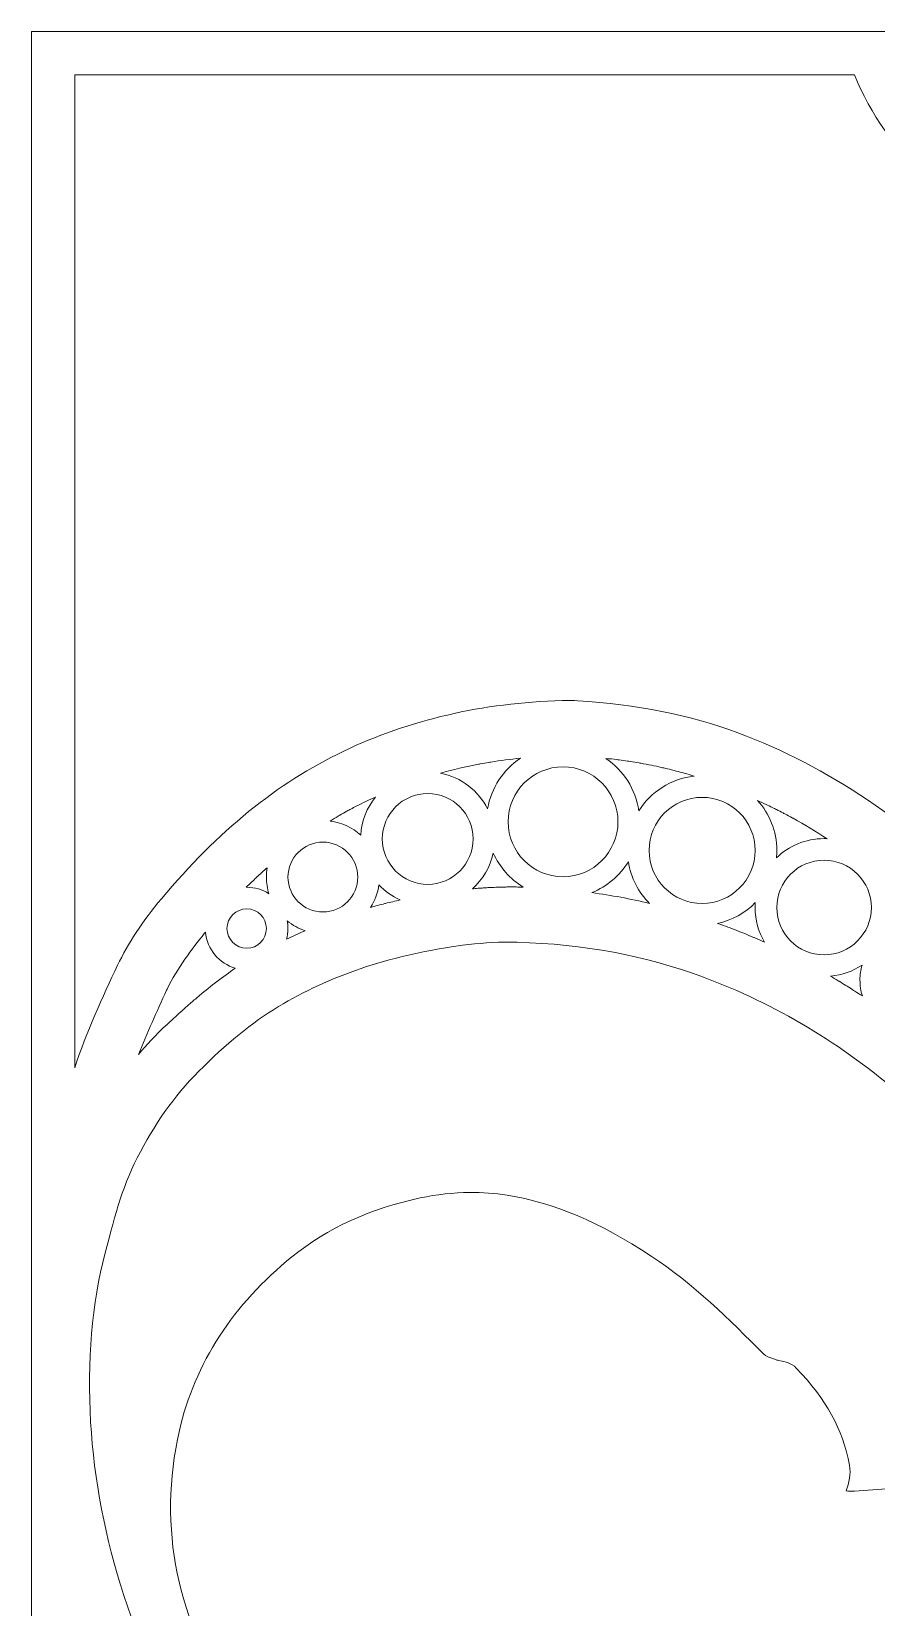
# Model space of a CAD drawing. Header units: millimetres. Extents: x 31 to 886, y -1164 to 562.
# Drawn here: x 501 to 657.4, y -311.6 to -19.9 of the extents above; entities that cross this region are included whole.
import ezdxf

# ---------------------------------------------------------------- set-up
doc = ezdxf.new("R2010")
doc.units = ezdxf.units.MM
doc.header["$MEASUREMENT"] = 0
doc.layers.add('Layer 3', color=7, linetype='Continuous')

msp = doc.modelspace()

# ---------------------------------------------------------------- linework, layer by layer
at = {"layer": 'Layer 3', "lineweight": 0}
msp.add_lwpolyline([(501, -19.87), (501, -581.1), (886.3, -581.1), (886.3, -19.87), (501, -19.87)], dxfattribs=at)
for points, knots in [([(509, -27.87), (509, -27.87), (653.34, -27.87), (653.34, -27.87), (659.46, -42.62), (671.61, -53.88), (686.76, -58.89), (685.58, -74.8), (691.34, -90.34), (702.63, -101.64), (712.98, -111.99), (726.7, -117.69), (741.24, -117.69), (741.24, -117.69), (741.24, -117.69), (741.24, -117.69), (742.61, -117.69), (744, -117.64), (745.38, -117.54), (749.54, -130.11), (757.91, -140.55), (769.19, -147.3), (760.58, -148.12), (752.2, -150.02), (743.68, -153.09), (734.25, -156.48), (724.95, -161.65), (716.04, -168.47), (707.96, -174.65), (694.55, -189.61), (689.78, -194.95), (689.39, -194.47), (688.94, -193.93), (688.49, -193.39), (685.31, -189.53), (680.5, -183.7), (677.57, -180.63), (663.85, -166.29), (648.45, -155.87), (631.79, -149.69), (622.95, -146.4), (612.97, -144.41), (602.12, -143.76), (601.3, -143.71), (600.57, -143.68), (599.9, -143.69), (599.67, -143.69), (599.46, -143.69), (599.25, -143.7), (584.49, -144.12), (570.85, -147.29), (558.71, -153.11), (546.48, -158.97), (535.47, -167.9), (525.05, -180.39), (521.56, -184.58), (518.84, -188.71), (516.95, -192.67), (514.18, -198.52), (511.13, -205.13), (509, -211.68), (509, -211.68), (509, -27.87), (509, -27.87)], [0, 0, 0, 0, 1, 1, 1, 2, 2, 2, 3, 3, 3, 4, 4, 4, 5, 5, 5, 6, 6, 6, 7, 7, 7, 8, 8, 8, 9, 9, 9, 10, 10, 10, 11, 11, 11, 12, 12, 12, 13, 13, 13, 14, 14, 14, 15, 15, 15, 16, 16, 16, 17, 17, 17, 18, 18, 18, 19, 19, 19, 20, 20, 20, 21, 21, 21, 21]), ([(585.43, -163.75), (583.73, -160.39), (580.54, -157.89), (576.74, -157.15), (579.05, -156.5), (581.39, -155.95), (583.78, -155.49), (583.89, -155.47), (583.99, -155.45), (584.09, -155.44), (584.62, -155.34), (585.15, -155.24), (585.68, -155.16), (585.81, -155.14), (585.93, -155.12), (586.06, -155.1), (587.84, -154.81), (589.65, -154.57), (591.5, -154.38), (591.5, -154.38), (591.5, -154.38), (591.5, -154.38), (588.35, -156.51), (586.1, -159.86), (585.43, -163.75)], [0, 0, 0, 0, 1, 1, 1, 2, 2, 2, 3, 3, 3, 4, 4, 4, 5, 5, 5, 6, 6, 6, 7, 7, 7, 8, 8, 8, 8]), ([(613.42, -164.14), (612.85, -160.1), (610.56, -156.6), (607.32, -154.41), (607.32, -154.41), (607.32, -154.41), (607.33, -154.41), (608.01, -154.48), (608.68, -154.56), (609.34, -154.64), (609.49, -154.66), (609.63, -154.68), (609.78, -154.7), (610.31, -154.77), (610.84, -154.84), (611.36, -154.92), (611.52, -154.94), (611.68, -154.97), (611.84, -154.99), (612.39, -155.07), (612.94, -155.16), (613.48, -155.26), (613.58, -155.28), (613.68, -155.29), (613.78, -155.31), (614.44, -155.43), (615.1, -155.55), (615.75, -155.68), (615.75, -155.68), (615.75, -155.68), (615.75, -155.68), (616.38, -155.81), (616.99, -155.94), (617.61, -156.08), (617.76, -156.11), (617.91, -156.15), (618.06, -156.18), (618.53, -156.29), (619.01, -156.4), (619.48, -156.52), (619.65, -156.57), (619.82, -156.61), (619.99, -156.65), (620.48, -156.78), (620.97, -156.91), (621.46, -157.04), (621.58, -157.08), (621.7, -157.11), (621.83, -157.15), (622.45, -157.32), (623.08, -157.5), (623.7, -157.7), (619.37, -158.15), (615.62, -160.62), (613.42, -164.14)], [0, 0, 0, 0, 1, 1, 1, 2, 2, 2, 3, 3, 3, 4, 4, 4, 5, 5, 5, 6, 6, 6, 7, 7, 7, 8, 8, 8, 9, 9, 9, 10, 10, 10, 11, 11, 11, 12, 12, 12, 13, 13, 13, 14, 14, 14, 15, 15, 15, 16, 16, 16, 17, 17, 17, 18, 18, 18, 18]), ([(609.57, -166.15), (609.57, -171.76), (605.01, -176.32), (599.4, -176.32), (593.79, -176.32), (589.23, -171.76), (589.23, -166.15), (589.23, -160.54), (593.79, -155.98), (599.4, -155.98), (605.01, -155.98), (609.57, -160.54), (609.57, -166.15)], [0, 0, 0, 0, 1, 1, 1, 2, 2, 2, 3, 3, 3, 4, 4, 4, 4]), ([(561.96, -168.62), (560.42, -167.22), (558.45, -166.27), (556.27, -166), (556.27, -166), (556.27, -166), (556.27, -166), (556.77, -165.69), (557.27, -165.4), (557.77, -165.1), (557.88, -165.04), (557.99, -164.98), (558.09, -164.92), (558.53, -164.67), (558.96, -164.42), (559.39, -164.19), (559.64, -164.05), (559.89, -163.92), (560.13, -163.79), (560.46, -163.61), (560.78, -163.44), (561.11, -163.27), (561.71, -162.96), (562.31, -162.66), (562.92, -162.37), (563.51, -162.1), (564.09, -161.83), (564.68, -161.57), (563.11, -163.52), (562.11, -165.96), (561.96, -168.62)], [0, 0, 0, 0, 1, 1, 1, 2, 2, 2, 3, 3, 3, 4, 4, 4, 5, 5, 5, 6, 6, 6, 7, 7, 7, 8, 8, 8, 9, 9, 9, 10, 10, 10, 10]), ([(582.76, -169.32), (582.76, -173.96), (578.99, -177.73), (574.35, -177.73), (569.71, -177.73), (565.94, -173.96), (565.94, -169.32), (565.94, -164.69), (569.71, -160.91), (574.35, -160.91), (578.99, -160.91), (582.76, -164.69), (582.76, -169.32)], [0, 0, 0, 0, 1, 1, 1, 2, 2, 2, 3, 3, 3, 4, 4, 4, 4]), ([(625.15, -181.26), (619.74, -181.26), (615.33, -176.85), (615.33, -171.44), (615.33, -166.02), (619.74, -161.62), (625.15, -161.62), (630.56, -161.62), (634.97, -166.02), (634.97, -171.44), (634.97, -176.85), (630.56, -181.26), (625.15, -181.26)], [0, 0, 0, 0, 1, 1, 1, 2, 2, 2, 3, 3, 3, 4, 4, 4, 4]), ([(647.73, -169.26), (644.3, -169.26), (641.19, -170.62), (638.9, -172.82), (638.94, -172.37), (638.97, -171.91), (638.97, -171.44), (638.97, -167.88), (637.61, -164.63), (635.39, -162.18), (635.93, -162.42), (636.46, -162.67), (637, -162.93), (637.08, -162.97), (637.16, -163.01), (637.24, -163.05), (637.68, -163.26), (638.12, -163.48), (638.55, -163.7), (638.67, -163.76), (638.79, -163.82), (638.91, -163.88), (639.33, -164.09), (639.74, -164.3), (640.14, -164.51), (640.25, -164.57), (640.36, -164.63), (640.47, -164.69), (640.92, -164.92), (641.37, -165.17), (641.82, -165.41), (641.88, -165.44), (641.93, -165.47), (641.99, -165.5), (644.12, -166.68), (646.22, -167.94), (648.29, -169.28), (648.11, -169.27), (647.92, -169.26), (647.73, -169.26)], [0, 0, 0, 0, 1, 1, 1, 2, 2, 2, 3, 3, 3, 4, 4, 4, 5, 5, 5, 6, 6, 6, 7, 7, 7, 8, 8, 8, 9, 9, 9, 10, 10, 10, 11, 11, 11, 12, 12, 12, 13, 13, 13, 13]), ([(561.41, -176.38), (561.41, -179.94), (558.51, -182.84), (554.95, -182.84), (551.38, -182.84), (548.48, -179.94), (548.48, -176.38), (548.48, -172.81), (551.38, -169.91), (554.95, -169.91), (558.51, -169.91), (561.41, -172.81), (561.41, -176.38)], [0, 0, 0, 0, 1, 1, 1, 2, 2, 2, 3, 3, 3, 4, 4, 4, 4]), ([(592.03, -178.24), (591.69, -178.24), (591.36, -178.22), (591.03, -178.22), (591.03, -178.22), (591.03, -178.22), (591.03, -178.22), (590.62, -178.21), (590.22, -178.21), (589.82, -178.21), (589.7, -178.21), (589.58, -178.21), (589.45, -178.21), (589.16, -178.21), (588.86, -178.22), (588.56, -178.22), (588.44, -178.22), (588.31, -178.23), (588.19, -178.23), (587.8, -178.24), (587.42, -178.25), (587.04, -178.26), (587.01, -178.26), (586.98, -178.27), (586.95, -178.27), (586.54, -178.28), (586.12, -178.3), (585.71, -178.32), (585.57, -178.33), (585.43, -178.34), (585.29, -178.35), (585, -178.37), (584.7, -178.39), (584.4, -178.41), (584.25, -178.42), (584.11, -178.43), (583.96, -178.44), (583.58, -178.46), (583.2, -178.5), (582.82, -178.53), (582.76, -178.53), (582.7, -178.54), (582.64, -178.54), (582.64, -178.54), (582.64, -178.54), (582.64, -178.54), (584.54, -176.83), (585.91, -174.54), (586.47, -171.95), (587.65, -174.56), (589.6, -176.76), (592.03, -178.24)], [0, 0, 0, 0, 1, 1, 1, 2, 2, 2, 3, 3, 3, 4, 4, 4, 5, 5, 5, 6, 6, 6, 7, 7, 7, 8, 8, 8, 9, 9, 9, 10, 10, 10, 11, 11, 11, 12, 12, 12, 13, 13, 13, 14, 14, 14, 15, 15, 15, 16, 16, 16, 17, 17, 17, 17]), ([(544.94, -179.46), (543.76, -178.7), (542.35, -178.26), (540.84, -178.26), (540.81, -178.26), (540.79, -178.26), (540.76, -178.26), (540.77, -178.26), (540.77, -178.26), (540.77, -178.26), (541.4, -177.64), (542.03, -177.03), (542.67, -176.43), (542.68, -176.43), (542.68, -176.42), (542.68, -176.42), (543.33, -175.82), (543.97, -175.23), (544.62, -174.66), (544.62, -174.66), (544.62, -174.66), (544.62, -174.66), (544.53, -175.22), (544.48, -175.79), (544.48, -176.38), (544.48, -177.45), (544.64, -178.49), (544.94, -179.46)], [0, 0, 0, 0, 1, 1, 1, 2, 2, 2, 3, 3, 3, 4, 4, 4, 5, 5, 5, 6, 6, 6, 7, 7, 7, 8, 8, 8, 9, 9, 9, 9]), ([(615.43, -181.25), (615.43, -181.25), (615.43, -181.25), (615.43, -181.25), (611.88, -180.41), (608.33, -179.75), (604.76, -179.26), (607.56, -178.11), (609.92, -176.09), (611.49, -173.53), (611.95, -176.53), (613.37, -179.21), (615.43, -181.25)], [0, 0, 0, 0, 1, 1, 1, 2, 2, 2, 3, 3, 3, 4, 4, 4, 4]), ([(647.73, -190.78), (642.9, -190.78), (638.97, -186.85), (638.97, -182.02), (638.97, -177.19), (642.9, -173.26), (647.73, -173.26), (652.56, -173.26), (656.49, -177.19), (656.49, -182.02), (656.49, -186.85), (652.56, -190.78), (647.73, -190.78)], [0, 0, 0, 0, 1, 1, 1, 2, 2, 2, 3, 3, 3, 4, 4, 4, 4]), ([(569.23, -180.62), (569.23, -180.62), (569.23, -180.62), (569.23, -180.62), (568.32, -180.82), (567.42, -181.04), (566.52, -181.26), (566.49, -181.27), (566.46, -181.28), (566.43, -181.29), (565.54, -181.51), (564.65, -181.75), (563.77, -182), (563.77, -182), (563.77, -182), (563.76, -182.01), (564.56, -180.76), (565.1, -179.34), (565.31, -177.81), (566.42, -178.98), (567.74, -179.94), (569.23, -180.62)], [0, 0, 0, 0, 1, 1, 1, 2, 2, 2, 3, 3, 3, 4, 4, 4, 5, 5, 5, 6, 6, 6, 7, 7, 7, 7]), ([(540.84, -182.26), (542.85, -182.26), (544.48, -183.89), (544.48, -185.9), (544.48, -187.91), (542.85, -189.55), (540.84, -189.55), (538.83, -189.55), (537.19, -187.91), (537.19, -185.9), (537.19, -183.89), (538.83, -182.26), (540.84, -182.26)], [0, 0, 0, 0, 1, 1, 1, 2, 2, 2, 3, 3, 3, 4, 4, 4, 4]), ([(636.69, -188.41), (636.09, -188.15), (635.49, -187.88), (634.89, -187.63), (634.83, -187.6), (634.77, -187.57), (634.7, -187.55), (634.09, -187.29), (633.48, -187.03), (632.87, -186.79), (632.87, -186.78), (632.86, -186.78), (632.85, -186.78), (632.29, -186.55), (631.73, -186.33), (631.17, -186.11), (631.03, -186.06), (630.9, -186.01), (630.76, -185.96), (630.19, -185.74), (629.62, -185.53), (629.04, -185.32), (628.7, -185.19), (628.36, -185.08), (628.01, -184.96), (630.72, -184.38), (633.13, -183.02), (635, -181.11), (634.98, -181.41), (634.97, -181.72), (634.97, -182.02), (634.97, -184.35), (635.6, -186.53), (636.69, -188.41)], [0, 0, 0, 0, 1, 1, 1, 2, 2, 2, 3, 3, 3, 4, 4, 4, 5, 5, 5, 6, 6, 6, 7, 7, 7, 8, 8, 8, 9, 9, 9, 10, 10, 10, 11, 11, 11, 11]), ([(538.73, -193.25), (538.73, -193.25), (538.73, -193.25), (538.73, -193.25), (537.57, -194.04), (536.44, -194.85), (535.35, -195.69), (535.34, -195.7), (535.34, -195.7), (535.34, -195.7), (534.24, -196.54), (533.18, -197.4), (532.13, -198.28), (532.12, -198.29), (532.11, -198.3), (532.1, -198.3), (531.59, -198.74), (531.07, -199.18), (530.56, -199.62), (530.55, -199.64), (530.54, -199.65), (530.52, -199.66), (530.02, -200.09), (529.53, -200.53), (529.04, -200.97), (529.02, -200.98), (529, -201), (528.99, -201.02), (528.51, -201.44), (528.04, -201.87), (527.57, -202.3), (527.48, -202.38), (527.39, -202.46), (527.3, -202.54), (526.86, -202.95), (526.41, -203.36), (525.97, -203.77), (525.96, -203.77), (525.95, -203.78), (525.95, -203.79), (523.93, -205.65), (522.26, -207.47), (520.81, -209.23), (522.38, -205.28), (524.17, -201.32), (526.02, -197.3), (526.06, -197.23), (526.13, -197.08), (526.17, -196.99), (527.88, -193.44), (530.82, -189.52), (532.98, -186.84), (533.05, -186.76), (533.12, -186.68), (533.19, -186.6), (533.2, -186.58), (533.21, -186.57), (533.22, -186.56), (533.49, -189.75), (535.74, -192.39), (538.73, -193.25)], [0, 0, 0, 0, 1, 1, 1, 2, 2, 2, 3, 3, 3, 4, 4, 4, 5, 5, 5, 6, 6, 6, 7, 7, 7, 8, 8, 8, 9, 9, 9, 10, 10, 10, 11, 11, 11, 12, 12, 12, 13, 13, 13, 14, 14, 14, 15, 15, 15, 16, 16, 16, 17, 17, 17, 18, 18, 18, 19, 19, 19, 20, 20, 20, 20]), ([(548.35, -184.49), (549.32, -185.29), (550.44, -185.91), (551.66, -186.31), (551.66, -186.31), (551.66, -186.31), (551.66, -186.31), (551.14, -186.54), (550.62, -186.77), (550.1, -187.01), (550, -187.05), (549.91, -187.09), (549.82, -187.14), (549.28, -187.38), (548.75, -187.63), (548.22, -187.89), (548.22, -187.89), (548.22, -187.89), (548.22, -187.89), (548.39, -187.26), (548.48, -186.59), (548.48, -185.9), (548.48, -185.42), (548.43, -184.95), (548.35, -184.49)], [0, 0, 0, 0, 1, 1, 1, 2, 2, 2, 3, 3, 3, 4, 4, 4, 5, 5, 5, 6, 6, 6, 7, 7, 7, 8, 8, 8, 8]), ([(686.3, -291.04), (679.7, -289.71), (673.32, -289.28), (667.2, -289.32), (662.44, -289.35), (657.82, -289.66), (653.38, -290.05), (653.25, -290.06), (653.12, -290.07), (653, -290.07), (652.61, -290.08), (652.21, -290.05), (651.83, -290), (652.28, -288.5), (652.75, -286.83), (652.44, -285.26), (651.08, -278.4), (648.23, -273.18), (642.59, -267.27), (641.65, -266.29), (640.47, -266.07), (639.6, -265.91), (639.3, -265.85), (639.02, -265.8), (638.84, -265.73), (638.68, -265.67), (638.51, -265.61), (638.34, -265.55), (637.72, -265.32), (636.87, -265.01), (636.55, -264.68), (630.27, -258.31), (623.5, -251.65), (615.73, -246.54), (606.03, -240.16), (597.81, -236.68), (589.07, -235.28), (586.79, -234.91), (584.46, -234.74), (582.11, -234.76), (579.09, -234.78), (576.03, -235.12), (572.95, -235.77), (563.65, -237.75), (555.89, -241.32), (549.22, -246.67), (538.39, -255.36), (531.18, -266.48), (528.37, -278.83), (524.31, -296.75), (527.95, -314.55), (538.64, -328.96), (541.53, -332.85), (545.38, -336.29), (550.1, -339.16), (552.42, -340.57), (555.51, -341.92), (558.84, -343.15), (558.99, -343.2), (559.14, -343.26), (559.29, -343.31), (559.7, -343.46), (560.11, -343.61), (560.52, -343.75), (560.7, -343.81), (560.88, -343.87), (561.05, -343.93), (561.45, -344.07), (561.84, -344.2), (562.23, -344.33), (562.43, -344.4), (562.63, -344.46), (562.83, -344.53), (563.79, -344.84), (564.74, -345.14), (565.69, -345.43), (566.21, -345.59), (566.73, -345.74), (567.25, -345.89), (567.59, -345.99), (567.92, -346.09), (568.24, -346.18), (570.91, -346.95), (573.42, -347.6), (575.5, -348.12), (575.43, -348.12), (575.35, -348.13), (575.28, -348.13), (573.36, -348.27), (571.58, -348.67), (569.86, -349.06), (569.86, -349.06), (569.2, -349.21), (569.2, -349.21), (569.01, -349.25), (568.84, -349.3), (568.65, -349.36), (568.58, -349.38), (568.51, -349.4), (568.44, -349.42), (568.37, -349.43), (568.27, -349.46), (568.16, -349.5), (568.16, -349.5), (567.74, -349.62), (567.74, -349.62), (567.66, -349.64), (567.46, -349.71), (567.41, -349.72), (566.86, -349.93), (566.29, -350.25), (565.93, -350.48), (565.55, -350.73), (565.26, -350.94), (565, -351.16), (564.11, -351.92), (563.37, -352.62), (562.61, -353.45), (562.21, -353.88), (561.89, -354.22), (561.5, -354.72), (561.43, -354.82), (561.36, -354.9), (561.29, -354.99), (561.02, -355.33), (560.72, -355.71), (560.37, -356.29), (560.14, -356.69), (559.37, -358.11), (559.38, -359.68), (559.39, -360.83), (559.78, -362.17), (560.41, -363.17), (560.97, -364.06), (561.61, -364.63), (562.12, -365.1), (562.61, -365.54), (563.05, -365.82), (563.46, -366.08), (563.57, -366.15), (563.67, -366.22), (563.79, -366.29), (563.79, -366.29), (564.03, -366.45), (564.03, -366.45), (564.64, -366.86), (565.21, -367.24), (565.77, -367.67), (565.77, -367.67), (566.62, -368.3), (566.62, -368.3), (567.72, -369.13), (568.86, -369.98), (569.93, -370.86), (575.63, -375.57), (581.08, -380.25), (586.14, -384.76), (591.86, -389.87), (596.85, -394.64), (601.39, -399.35), (604.11, -402.16), (606.74, -405.1), (609.36, -408.27), (605.61, -406.21), (600.05, -403.01), (593.2, -398.59), (581.9, -391.29), (565.67, -379.69), (552.48, -365.85), (549.13, -362.34), (538.31, -350.2), (532.64, -340.8), (520.18, -320.14), (513.22, -298.76), (511.95, -277.25), (511.28, -266.07), (512.21, -255.25), (514.64, -245.94), (516.62, -238.34), (517.93, -233.32), (521.16, -227.21), (524.41, -221.07), (528.03, -216.2), (532.88, -211.41), (537.91, -206.45), (542.73, -202.65), (547.62, -199.82), (557.24, -194.24), (568.08, -190.71), (580.76, -189.01), (583.79, -188.61), (586.77, -188.41), (589.65, -188.43), (590.06, -188.43), (590.47, -188.44), (590.88, -188.45), (603.27, -188.78), (614.56, -190.89), (625.4, -194.91), (638.67, -199.83), (651.13, -207.3), (662.43, -217.1), (671.04, -224.57), (678.81, -233.03), (685.55, -242.26), (693.68, -253.38), (694.25, -253.74), (694.47, -253.88), (694.79, -254.08), (695.15, -254.18), (695.51, -254.18), (695.87, -254.19), (696.24, -254.09), (696.56, -253.9), (697.29, -253.46), (708.64, -244.04), (712.82, -240.45), (722.98, -231.77), (733.1, -224.97), (742.89, -220.27), (754.59, -214.66), (766.24, -211.81), (777.51, -211.81), (777.51, -211.81), (777.55, -211.81), (777.55, -211.81), (786.39, -211.82), (793.32, -213.38), (800.03, -216.89), (812.8, -223.57), (822.44, -235.22), (827.89, -250.58), (836.3, -274.23), (836.9, -302.33), (829.59, -329.7), (829.01, -331.88), (828.45, -334.04), (827.89, -336.18), (825.54, -345.15), (823.33, -353.63), (820.17, -362.19), (816.67, -371.64), (812.37, -380.89), (808.21, -389.84), (808.21, -389.84), (808.18, -389.9), (808.18, -389.9), (808.02, -390.24), (807.86, -390.59), (807.7, -390.93), (807.76, -386.3), (807.43, -380.66), (806.12, -374.93), (805.7, -373.05), (805.08, -371.3), (804.29, -369.7), (798.73, -358.43), (791.53, -348.64), (782.91, -340.62), (755.93, -315.51), (722.52, -298.37), (686.3, -291.04)], [0, 0, 0, 0, 1, 1, 1, 2, 2, 2, 3, 3, 3, 4, 4, 4, 5, 5, 5, 6, 6, 6, 7, 7, 7, 8, 8, 8, 9, 9, 9, 10, 10, 10, 11, 11, 11, 12, 12, 12, 13, 13, 13, 14, 14, 14, 15, 15, 15, 16, 16, 16, 17, 17, 17, 18, 18, 18, 19, 19, 19, 20, 20, 20, 21, 21, 21, 22, 22, 22, 23, 23, 23, 24, 24, 24, 25, 25, 25, 26, 26, 26, 27, 27, 27, 28, 28, 28, 29, 29, 29, 30, 30, 30, 31, 31, 31, 32, 32, 32, 33, 33, 33, 34, 34, 34, 35, 35, 35, 36, 36, 36, 37, 37, 37, 38, 38, 38, 39, 39, 39, 40, 40, 40, 41, 41, 41, 42, 42, 42, 43, 43, 43, 44, 44, 44, 45, 45, 45, 46, 46, 46, 47, 47, 47, 48, 48, 48, 49, 49, 49, 50, 50, 50, 51, 51, 51, 52, 52, 52, 53, 53, 53, 54, 54, 54, 55, 55, 55, 56, 56, 56, 57, 57, 57, 58, 58, 58, 59, 59, 59, 60, 60, 60, 61, 61, 61, 62, 62, 62, 63, 63, 63, 64, 64, 64, 65, 65, 65, 66, 66, 66, 67, 67, 67, 68, 68, 68, 69, 69, 69, 70, 70, 70, 71, 71, 71, 72, 72, 72, 73, 73, 73, 74, 74, 74, 75, 75, 75, 76, 76, 76, 77, 77, 77, 78, 78, 78, 79, 79, 79, 80, 80, 80, 81, 81, 81, 82, 82, 82, 83, 83, 83, 84, 84, 84, 85, 85, 85, 86, 86, 86, 87, 87, 87, 87]), ([(654.81, -198.39), (654.35, -198.09), (653.88, -197.79), (653.42, -197.49), (653.34, -197.44), (653.27, -197.39), (653.19, -197.35), (652.79, -197.09), (652.39, -196.84), (651.99, -196.59), (651.91, -196.54), (651.83, -196.49), (651.75, -196.44), (651.33, -196.18), (650.92, -195.92), (650.5, -195.67), (650.45, -195.64), (650.39, -195.6), (650.33, -195.57), (649.86, -195.28), (649.39, -195), (648.92, -194.72), (651.06, -194.53), (653.05, -193.8), (654.75, -192.67), (654.5, -193.55), (654.37, -194.47), (654.37, -195.43), (654.37, -196.46), (654.52, -197.45), (654.81, -198.39)], [0, 0, 0, 0, 1, 1, 1, 2, 2, 2, 3, 3, 3, 4, 4, 4, 5, 5, 5, 6, 6, 6, 7, 7, 7, 8, 8, 8, 9, 9, 9, 10, 10, 10, 10])]:
    msp.add_open_spline(points, degree=3, knots=knots, dxfattribs=at)

doc.saveas('drawing.dxf')
